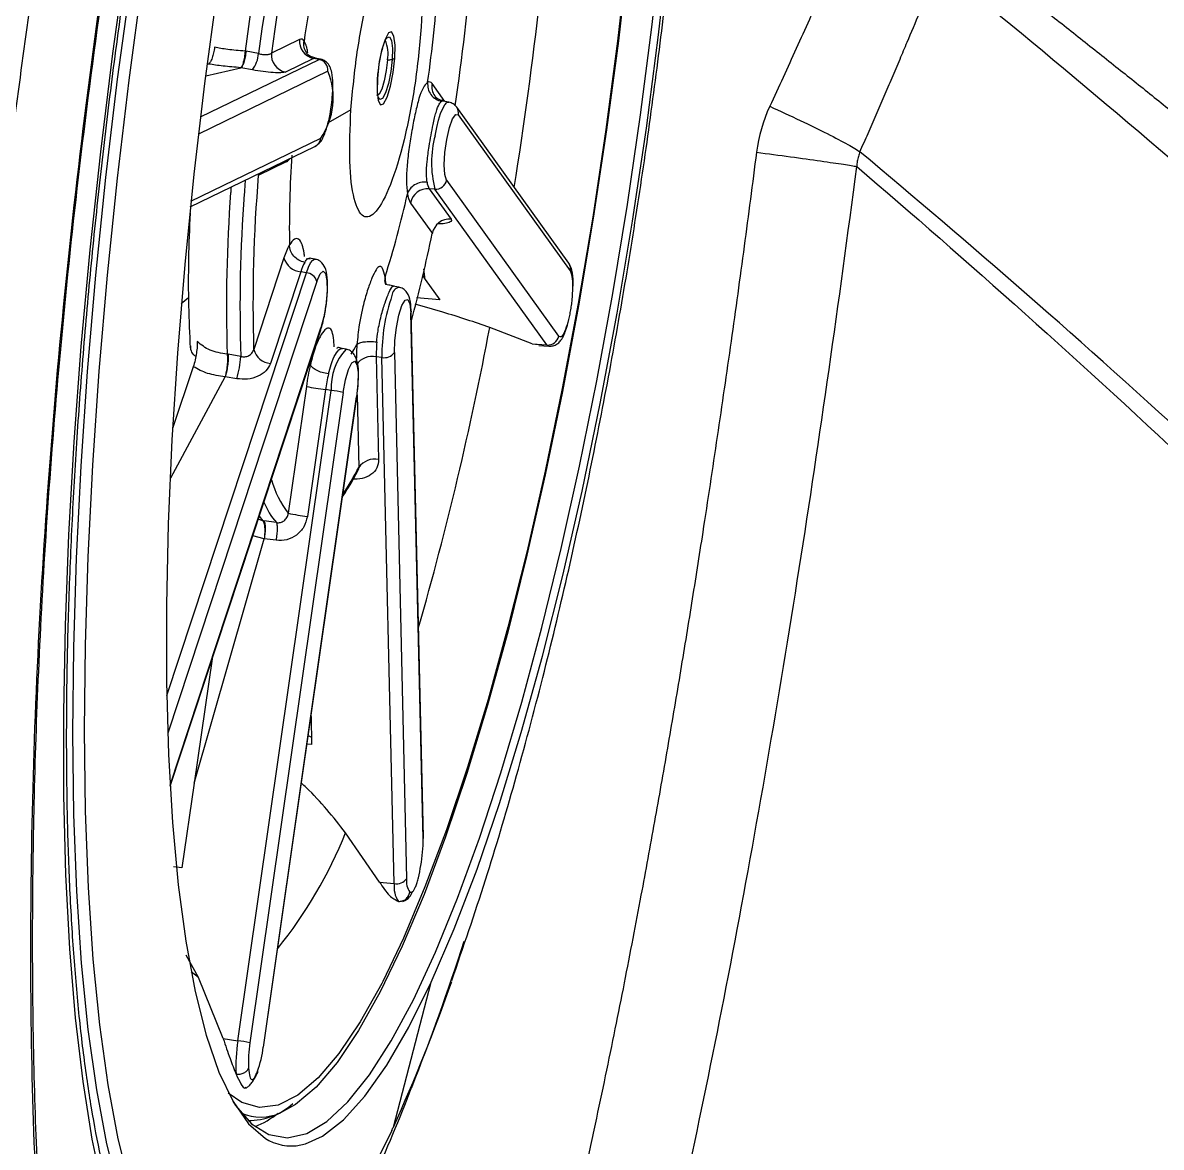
# Model space of a CAD drawing. Extents: x 525 to 613, y 487 to 635.
# Drawn here: x 534.446 to 536.536, y 549.286 to 551.351 of the extents above; entities that cross this region are included whole.
import ezdxf

# ---------------------------------------------------------------- set-up
doc = ezdxf.new("R2010")
doc.units = 0
doc.header["$MEASUREMENT"] = 0
doc.layers.add('1', color=4, linetype='Continuous')
doc.layers.add('STD TEST', color=3, linetype='Continuous')

# ---------------------------------------------------------------- blocks, each defined once
blk = doc.blocks.new('2023 VANGUARD')
at = {"layer": '1', "color": 3, "linetype": 'Continuous', "lineweight": 25}
for p, q in [((-34.0054, -41.3708), (-34.0571, -41.3958)), ((-33.8464, -41.3694), (-33.8464, -41.3693)), ((-34.1876, -41.5133), (-33.9696, -41.4076)), ((-34.1055, -41.3923), (-34.1036, -41.3925)), ((-34.0808, -41.3968), (-34.1036, -41.3925)), ((-33.9798, -41.4057), (-34.0315, -41.4308)), ((-33.9696, -41.4076), (-33.9798, -41.4057)), ((-33.9671, -41.4072), (-33.9772, -41.4053)), ((-33.9696, -41.4076), (-33.9671, -41.4072)), ((-33.9536, -41.4294), (-34.1913, -41.5447)), ((-34.1777, -41.4375), (-34.1134, -41.4228)), ((-34.1727, -41.4161), (-34.1755, -41.4172)), ((-34.0921, -41.4269), (-34.1134, -41.4228)), ((-33.7388, -41.4846), (-33.7622, -41.4521)), ((-33.7317, -41.4859), (-33.7418, -41.484)), ((-33.9113, -41.4999), (-33.9532, -41.524)), ((-33.5112, -41.7816), (-33.717, -41.4955)), ((-33.5081, -41.7957), (-33.7139, -41.5096)), ((-34.205, -41.6677), (-33.9667, -41.5521)), ((-34.2061, -41.6782), (-33.9772, -41.5673)), ((-34.0811, -41.6204), (-34.0294, -41.5953)), ((-34.0294, -41.5953), (-34.0289, -41.5924)), ((-34.0807, -41.6174), (-34.0811, -41.6204)), ((-33.7356, -41.6294), (-33.5298, -41.9155)), ((-33.7571, -41.6459), (-33.7674, -41.645)), ((-33.7674, -41.645), (-33.7273, -41.7009)), ((-33.5513, -41.932), (-33.7571, -41.6459)), ((-33.8018, -41.6714), (-33.7617, -41.7272)), ((-34.0341, -41.772), (-34.0897, -41.9404)), ((-33.9858, -41.7727), (-33.9936, -41.7742)), ((-33.9769, -41.7744), (-33.9877, -41.7723)), ((-34.2493, -42.5758), (-33.993, -41.7993)), ((-34.0033, -41.7975), (-34.0588, -41.9659)), ((-33.993, -41.7993), (-34.0033, -41.7975)), ((-33.7791, -41.8049), (-33.7748, -41.8115)), ((-33.7748, -41.8115), (-33.7776, -41.7923)), ((-33.9737, -41.8152), (-34.2474, -42.6447)), ((-33.8232, -41.8258), (-33.834, -41.8237)), ((-33.7748, -41.8115), (-33.7479, -41.8488)), ((-34.2094, -41.8455), (-34.2228, -41.8567)), ((-33.7479, -41.8488), (-33.7906, -41.8454)), ((-33.7786, -42.839), (-33.8012, -41.8729)), ((-33.778, -42.836), (-33.8006, -41.8699)), ((-34.2432, -42.7402), (-33.9662, -41.9007)), ((-34.2431, -42.7423), (-33.9666, -41.9043)), ((-33.5782, -41.9298), (-33.6562, -41.8999)), ((-33.5782, -41.9298), (-33.5661, -41.931)), ((-33.5782, -41.9298), (-33.5513, -41.932)), ((-34.1383, -41.9489), (-34.1364, -41.9491)), ((-34.1134, -41.9531), (-34.1364, -41.9491)), ((-33.9201, -41.9397), (-33.9309, -41.9376)), ((-33.9201, -41.9397), (-33.9196, -41.9398)), ((-33.8314, -41.9458), (-33.8089, -42.9119)), ((-33.5662, -41.9329), (-33.5478, -41.9343)), ((-34.2006, -41.9719), (-34.2388, -42.0856)), ((-33.987, -41.9662), (-33.9857, -41.9682)), ((-33.8543, -41.9548), (-33.8647, -41.9538)), ((-33.8647, -41.9538), (-33.8603, -42.1422)), ((-33.8317, -42.9209), (-33.8543, -41.9548)), ((-34.2419, -42.1757), (-34.1422, -41.9904)), ((-34.1207, -41.994), (-34.1422, -41.9904)), ((-33.993, -42.008), (-34.0264, -42.2409)), ((-33.9578, -42.014), (-33.9912, -42.2469)), ((-33.9475, -42.0154), (-33.9578, -42.014)), ((-34.1187, -43.2095), (-33.9475, -42.0154)), ((-33.9255, -42.0191), (-34.0967, -43.2132)), ((-34.072, -43.2215), (-33.9008, -42.0274)), ((-34.0716, -43.2217), (-33.9004, -42.0276)), ((-33.8999, -42.0237), (-33.8968, -42.1567)), ((-34.073, -42.2546), (-34.0813, -42.2519)), ((-34.0795, -42.2466), (-34.073, -42.2546)), ((-34.073, -42.2546), (-34.0712, -42.2549)), ((-34.048, -42.2582), (-34.0712, -42.2549)), ((-34.0703, -42.2878), (-34.0913, -42.2822)), ((-34.1993, -42.7365), (-34.0703, -42.2878)), ((-34.0486, -42.2907), (-34.0703, -42.2878)), ((-34.1659, -42.5084), (-34.1993, -42.7365)), ((-33.9845, -42.614), (-33.9833, -42.6655)), ((-33.9895, -42.6491), (-33.9894, -42.6491)), ((-33.9894, -42.6491), (-33.9836, -42.6522)), ((-33.9833, -42.6655), (-33.9918, -42.6648)), ((-34.1993, -42.7365), (-34.2217, -42.8923)), ((-33.8588, -42.9182), (-33.921, -42.8277)), ((-34.2217, -42.8923), (-34.2367, -42.8904)), ((-33.8588, -42.9182), (-33.8317, -42.9209)), ((-34.1909, -43.0933), (-34.2135, -43.0522)), ((-34.1909, -43.0933), (-34.2045, -43.0833)), ((-34.1457, -43.2058), (-34.1909, -43.0933)), ((-33.8333, -43.3681), (-33.7637, -43.1018)), ((-34.1457, -43.2058), (-34.1187, -43.2095))]:
    blk.add_line(p, q, dxfattribs=at)
at = {"layer": '1', "color": 3, "linetype": 'Continuous', "lineweight": 25, "flags": 128}
for points in [[(-34.1214, -40.1939), (-34.1602, -40.3519), (-34.1973, -40.5161), (-34.2324, -40.6856), (-34.2652, -40.8594), (-34.2958, -41.0365), (-34.3237, -41.2159), (-34.3489, -41.3965), (-34.3713, -41.5772), (-34.3906, -41.757), (-34.4069, -41.9349), (-34.4199, -42.1097), (-34.4297, -42.2806), (-34.4361, -42.4464), (-34.4391, -42.6062), (-34.4387, -42.7592), (-34.435, -42.9042), (-34.4278, -43.0407), (-34.4173, -43.1676), (-34.4036, -43.2843), (-34.3867, -43.3902), (-34.3667, -43.4845)], [(-34.3375, -43.4864), (-34.3593, -43.3992), (-34.378, -43.2998), (-34.3935, -43.1889), (-34.4057, -43.0671), (-34.4145, -42.9352), (-34.4199, -42.7941), (-34.4218, -42.6445), (-34.4202, -42.4874), (-34.4151, -42.3237), (-34.4066, -42.1545), (-34.3947, -41.9809), (-34.3795, -41.8038), (-34.361, -41.6243), (-34.3395, -41.4436), (-34.3149, -41.2628), (-34.2876, -41.083), (-34.2575, -40.9052), (-34.225, -40.7307), (-34.1902, -40.5604), (-34.1534, -40.3954), (-34.1147, -40.2367)], [(-34.3166, -43.4764), (-34.3383, -43.3897), (-34.3569, -43.2909), (-34.3723, -43.1807), (-34.3844, -43.0596), (-34.3932, -42.9285), (-34.3985, -42.7882), (-34.4004, -42.6395), (-34.3988, -42.4834), (-34.3938, -42.3207), (-34.3853, -42.1526), (-34.3735, -41.9799), (-34.3583, -41.8039), (-34.34, -41.6255), (-34.3186, -41.4459), (-34.2942, -41.2662), (-34.267, -41.0875), (-34.2371, -40.9108), (-34.2048, -40.7373), (-34.1703, -40.568), (-34.1336, -40.404), (-34.0952, -40.2463)], [(-34.1571, -41.2846), (-34.1799, -41.4516), (-34.1997, -41.6184), (-34.2164, -41.7839), (-34.2299, -41.9469), (-34.24, -42.1062), (-34.2467, -42.2607), (-34.2499, -42.4092), (-34.2497, -42.5507), (-34.246, -42.6842), (-34.2388, -42.8086), (-34.2282, -42.9232), (-34.2143, -43.027), (-34.1972, -43.1194), (-34.1769, -43.1996), (-34.1537, -43.2671), (-34.1277, -43.3214), (-34.0992, -43.3622), (-34.0682, -43.389), (-34.0617, -43.3927)], [(-33.7637, -43.1018), (-33.7215, -43.0043), (-33.6797, -42.8948), (-33.6386, -42.7742), (-33.5984, -42.6435), (-33.5595, -42.5035), (-33.5222, -42.3554), (-33.4867, -42.2003), (-33.4534, -42.0394), (-33.4225, -41.8738), (-33.3942, -41.7049), (-33.3687, -41.534), (-33.3462, -41.3623), (-33.3269, -41.1912), (-33.311, -41.0219), (-33.2986, -40.8557), (-33.2897, -40.694), (-33.2844, -40.5379), (-33.2828, -40.3886)], [(-34.1281, -43.3208), (-34.123, -43.3284), (-34.0935, -43.3621), (-34.0618, -43.382), (-34.0279, -43.388), (-33.9923, -43.3799), (-33.9552, -43.3578), (-33.9168, -43.3219), (-33.8773, -43.2725), (-33.8372, -43.2098), (-33.7966, -43.1344), (-33.7559, -43.0468), (-33.7154, -42.9477), (-33.6753, -42.8376), (-33.6359, -42.7175), (-33.5976, -42.5881), (-33.5605, -42.4505), (-33.525, -42.3056), (-33.4914, -42.1544), (-33.4597, -41.998), (-33.4304, -41.8376), (-33.4035, -41.6742), (-33.3794, -41.5092), (-33.3581, -41.3436), (-33.3398, -41.1786)], [(-33.3735, -40.8907), (-33.3859, -41.0493), (-33.4015, -41.2106), (-33.4202, -41.3735), (-33.4418, -41.5368), (-33.4663, -41.6993), (-33.4933, -41.8598), (-33.5228, -42.0171), (-33.5544, -42.1703), (-33.5881, -42.318), (-33.6234, -42.4594), (-33.6603, -42.5933), (-33.6984, -42.7188), (-33.7374, -42.835), (-33.777, -42.941), (-33.8171, -43.0361), (-33.8572, -43.1196), (-33.8971, -43.191), (-33.9366, -43.2496), (-33.9752, -43.295), (-34.0128, -43.327), (-34.0402, -43.3421)], [(-33.3753, -40.8959), (-33.3876, -41.0531), (-33.4031, -41.2129), (-33.4216, -41.3743), (-33.4431, -41.5361), (-33.4673, -41.697), (-33.4941, -41.8561), (-33.5232, -42.012), (-33.5546, -42.1637), (-33.5879, -42.3101), (-33.623, -42.4501), (-33.6595, -42.5828), (-33.6972, -42.7071), (-33.7359, -42.8222), (-33.7752, -42.9273), (-33.8148, -43.0215), (-33.8529, -43.1011)], [(-33.8307, -41.4051), (-33.8302, -41.3817), (-33.8322, -41.3647), (-33.8364, -41.3567), (-33.8422, -41.359), (-33.8486, -41.3712), (-33.8548, -41.3913), (-33.8597, -41.4165), (-33.8627, -41.4428)], [(-33.846, -41.3689), (-33.8454, -41.368), (-33.8404, -41.3661), (-33.8368, -41.3729), (-33.8351, -41.3874), (-33.8355, -41.4075)], [(-33.8442, -41.4085), (-33.8464, -41.4282), (-33.8501, -41.4471), (-33.8547, -41.4622), (-33.8596, -41.4713), (-33.8639, -41.473), (-33.8643, -41.4728)], [(-33.8627, -41.4428), (-33.8631, -41.4662), (-33.8611, -41.4832), (-33.8569, -41.4911), (-33.8511, -41.4889), (-33.8447, -41.4767), (-33.8385, -41.4565), (-33.8336, -41.4314), (-33.8307, -41.4051)], [(-33.8355, -41.4075), (-33.838, -41.43), (-33.8422, -41.4515), (-33.8475, -41.4688), (-33.853, -41.4791), (-33.858, -41.4811), (-33.8605, -41.4776)], [(-33.7568, -41.5476), (-33.7537, -41.5326), (-33.7503, -41.5189), (-33.7465, -41.5071), (-33.7426, -41.4976), (-33.7387, -41.4907), (-33.735, -41.4868), (-33.7317, -41.4859)], [(-33.7356, -41.6294), (-33.7388, -41.6192), (-33.7399, -41.6014), (-33.7387, -41.5788), (-33.7353, -41.5547), (-33.7304, -41.5329), (-33.7246, -41.5167), (-33.7188, -41.5085), (-33.7139, -41.5096)], [(-33.993, -41.7993), (-33.9891, -41.7889), (-33.9852, -41.7811), (-33.9814, -41.7762), (-33.9779, -41.7743), (-33.9769, -41.7744)], [(-33.9737, -41.8152), (-33.9678, -41.8014), (-33.9622, -41.7963), (-33.9578, -41.8005), (-33.9552, -41.8134), (-33.9549, -41.8332), (-33.9569, -41.8567), (-33.9608, -41.8804), (-33.9662, -41.9007)], [(-33.8314, -41.9458), (-33.8307, -41.9239), (-33.8278, -41.8999), (-33.8232, -41.8773), (-33.8175, -41.8595), (-33.8116, -41.8494), (-33.8064, -41.8484), (-33.8028, -41.8566), (-33.8012, -41.8729)], [(-33.8006, -41.8699), (-33.8006, -41.8707), (-33.8012, -41.8729)], [(-33.9666, -41.9043), (-33.9663, -41.9032), (-33.9662, -41.9007)], [(-33.5184, -41.9068), (-33.52, -41.9101), (-33.5215, -41.9128), (-33.5231, -41.9149), (-33.5246, -41.9164), (-33.526, -41.9172), (-33.5273, -41.9173), (-33.5286, -41.9167), (-33.5298, -41.9155)], [(-33.9109, -41.9486), (-33.9058, -41.9407), (-33.9002, -41.9312)], [(-33.9255, -42.0191), (-33.9211, -41.9959), (-33.9156, -41.9768), (-33.9097, -41.9648), (-33.9043, -41.9617), (-33.9003, -41.968), (-33.8982, -41.9826), (-33.8984, -42.0035), (-33.9008, -42.0274)], [(-33.9004, -42.0276), (-33.9004, -42.0276), (-33.9008, -42.0274)], [(-33.7786, -42.839), (-33.7781, -42.8368), (-33.778, -42.836)], [(-33.8529, -43.1011), (-33.8546, -43.1043), (-33.8941, -43.1749), (-33.9332, -43.233), (-33.9715, -43.278), (-34.0087, -43.3097), (-34.0447, -43.3279), (-34.079, -43.3323), (-34.1114, -43.3232)], [(-33.9945, -43.3989), (-33.9632, -43.3847), (-33.925, -43.3551), (-33.8856, -43.3116), (-33.8455, -43.2546), (-33.8047, -43.1845), (-33.7637, -43.1018)], [(-34.072, -43.2215), (-34.0716, -43.2217), (-34.0716, -43.2217)], [(-34.1114, -43.3232), (-34.1116, -43.323), (-34.1363, -43.3057)], [(-33.8362, -43.3742), (-33.8804, -43.463), (-33.9242, -43.5392), (-33.9676, -43.6024), (-34.0101, -43.6523), (-34.0516, -43.6884), (-34.0881, -43.7092)]]:
    blk.add_lwpolyline(points, dxfattribs=at)
at = {"layer": '1', "color": 3, "linetype": 'Continuous', "lineweight": 25}
for centre, radius, start, end in [((-41.6262, -40.3722), 8.115, 350.99415, 355.92091), ((-30.2445, -41.9048), 3.8949, 167.0579, 172.4398), ((-30.2203, -41.9081), 3.8942, 167.0418, 172.4558), ((-30.2827, -41.8997), 3.808, 167.101, 172.3966), ((-31.4338, -41.7455), 2.5902, 167.7482, 171.7495), ((-37.7133, -40.9008), 4.0372, 351.5702, 355.3905), ((-36.4391, -41.0725), 2.6953, 351.9543, 355.8506), ((-33.9735, -41.3742), 0.0321, 173.8552, 258.7216), ((-34.0029, -41.3763), 0.00613, 24.0207, 114.5812), ((-33.9019, -41.3966), 0.0589, 348.3085, 24.1416), ((-34.1383, -41.3923), 0.0577, 323.1602, 355.517), ((-34.0252, -41.3993), 0.0321, 173.8552, 258.7216), ((-33.9779, -41.4092), 0.00398, 80.2486, 118.0994), ((-33.9735, -41.4273), 0.0201, 353.8552, 78.7216), ((-33.8447, -41.3678), 0.0408, 270.7045, 283.0166), ((-33.8372, -41.3979), 0.00968, 279.7359, 312.2102), ((-34.0711, -41.4789), 0.1275, 324.9604, 22.8448), ((-33.7674, -41.4548), 0.00595, 27.499, 120.0012), ((-33.7333, -41.4575), 0.0294, 169.366, 215.6152), ((-33.7425, -41.4881), 0.00416, 80.8446, 121.6897), ((-33.732, -41.5062), 0.0184, 349.408, 35.5248), ((-33.9855, -41.5503), 0.0189, 296.1335, 354.3298), ((-33.5685, -41.5973), 0.1947, 165.2119, 194.442), ((-34.0384, -41.5798), 0.018, 300.2183, 326.5283), ((-32.075, -41.7178), 1.9493, 176.0494, 180.8878), ((-30.3969, -41.9107), 3.719, 175.6616, 176.0618), ((-31.2274, -41.8568), 2.8636, 175.2644, 181.6729), ((-33.7404, -41.6293), 0.0313, 186.5384, 210.3246), ((-33.7555, -41.6256), 0.0203, 265.5934, 349.2993), ((-31.2982, -41.8603), 2.8415, 175.7953, 181.7875), ((-30.4516, -41.9053), 3.6891, 175.9076, 176.0626), ((-31.2765, -41.8635), 2.8384, 175.7931, 181.8091), ((-35.4813, -41.2851), 1.7141, 342.2835, 347.556), ((-33.7645, -41.6496), 0.0432, 186.5347, 210.3229), ((-33.7699, -41.6774), 0.0325, 85.5934, 169.2993), ((-33.7298, -41.7332), 0.0325, 85.5934, 169.2993), ((-36.661, -41.1179), 2.9626, 344.9356, 348.131), ((-33.9054, -41.812), 0.1348, 151.6737, 162.7388), ((-34.0004, -41.7626), 0.035, 195.517, 265.3184), ((-33.9101, -41.8265), 0.0975, 151.6735, 162.7388), ((-33.5262, -41.7923), 0.0184, 349.3663, 35.5605), ((-33.9948, -41.8211), 0.0219, 15.517, 85.3184), ((-33.567, -41.8195), 0.0635, 353.9978, 22.0686), ((-33.9796, -41.8312), 0.1334, 4.864, 10.562), ((-33.8181, -41.8429), 0.0179, 106.6572, 175.0546), ((-33.5291, -41.9492), 0.3252, 160.625, 180.9855), ((-39.6118, -40.7781), 6.0602, 343.97515, 349.33318), ((-33.5096, -41.961), 0.3917, 175.6385, 181.0543), ((-33.5811, -41.9485), 0.2835, 175.6388, 181.0543), ((-33.5497, -41.9118), 0.0203, 265.5934, 349.2993), ((-34.056, -41.931), 0.035, 195.517, 265.3184), ((-33.8427, -42.0105), 0.1049, 137.5487, 182.6834), ((-33.8498, -41.9328), 0.0225, 258.3941, 324.8094), ((-33.5473, -41.9298), 0.00462, 209.0609, 263.8016), ((-34.2708, -41.9461), 0.1575, 342.2862, 357.4422), ((-33.4865, -42.0799), 0.5116, 167.3819, 171.9122), ((-33.8719, -41.9889), 0.0359, 78.3941, 144.8094), ((-33.5911, -42.0661), 0.3703, 167.3822, 171.9122), ((-33.9149, -41.6561), 0.3604, 257.4868, 263.1626), ((-33.9743, -42.239), 0.2252, 77.4868, 83.1626), ((-34.2835, -41.9614), 0.4331, 325.6185, 333.2019), ((-33.8675, -42.1774), 0.0359, 78.3941, 144.8094), ((-33.8812, -42.1293), 0.1831, 195.868, 217.5538), ((-33.9454, -42.1704), 0.1351, 201.7095, 220.5391), ((-33.9483, -41.889), 0.3604, 257.4868, 263.1626), ((-34.6903, -42.5195), 0.8287, 321.0707, 338.1699), ((-34.0431, -42.8414), 0.2645, 349.9056, 0.5171), ((-33.8272, -42.8989), 0.0225, 258.3941, 324.8094), ((-33.7732, -42.9167), 0.036, 172.2542, 213.9508), ((-33.7848, -42.9273), 0.0473, 172.2542, 213.9508), ((-37.7146, -41.742), 4.212, 338.3582, 342.239), ((-36.7267, -42.0532), 3.1782, 335.5614, 340.7574), ((-33.8155, -43.2566), 0.3069, 171.1723, 182.7276), ((-34.1455, -43.4331), 0.2252, 77.4868, 83.1626), ((-33.8662, -43.249), 0.2332, 171.1723, 182.7276), ((-34.2812, -43.1948), 0.2108, 340.3715, 352.7438), ((-34.0981, -43.2374), 0.1187, 269.062, 312.6175), ((-34.0768, -43.2596), 0.0902, 246.7548, 293.8827), ((-34.149, -43.2128), 0.1664, 291.7888, 308.802), ((-35.8144, -42.4521), 2.1826, 335.0073, 335.1858), ((-34.0206, -43.3141), 0.0887, 242.3884, 287.066)]:
    blk.add_arc(centre, radius, start, end, dxfattribs=at)
for points, knots in [([(-34.2042, -43.7282), (-34.2072, -43.7282), (-34.2176, -43.7282), (-34.2342, -43.7199), (-34.2581, -43.7008), (-34.2826, -43.6695), (-34.307, -43.6255), (-34.3301, -43.57), (-34.3515, -43.5028), (-34.3709, -43.4241), (-34.388, -43.3344), (-34.4026, -43.2341), (-34.4145, -43.1238), (-34.4236, -43.0042), (-34.4299, -42.8761), (-34.4331, -42.74), (-34.4334, -42.5969), (-34.4307, -42.4474), (-34.4249, -42.2925), (-34.4162, -42.1328), (-34.4046, -41.9694), (-34.3901, -41.803), (-34.3727, -41.6346), (-34.3527, -41.465), (-34.3301, -41.2952), (-34.305, -41.1261), (-34.2776, -40.9585), (-34.2479, -40.7934), (-34.2163, -40.6316), (-34.1827, -40.4741), (-34.1475, -40.3216), (-34.1108, -40.1749), (-34.0727, -40.035), (-34.0337, -39.9024), (-33.9937, -39.778), (-33.9532, -39.6624), (-33.913, -39.5583), (-33.8827, -39.4868), (-33.866, -39.4505), (-33.8623, -39.4423)], [0, 0, 0, 0, 0.011278, 0.040122, 0.066363, 0.094248, 0.121393, 0.148543, 0.175906, 0.203506, 0.231297, 0.259232, 0.28727, 0.315384, 0.343553, 0.371763, 0.400003, 0.428266, 0.456546, 0.484839, 0.513143, 0.541454, 0.56977, 0.598089, 0.626411, 0.654734, 0.683055, 0.711373, 0.739688, 0.767996, 0.796296, 0.824586, 0.852862, 0.88112, 0.909355, 0.937558, 0.965721, 0.992286, 1, 1, 1, 1]), ([(-33.7262, -43.0992), (-33.705, -43.0379), (-33.6641, -42.919), (-33.6092, -42.733), (-33.5592, -42.5471), (-33.514, -42.3594), (-33.4739, -42.1749), (-33.4379, -41.9921), (-33.4057, -41.81), (-33.377, -41.6281), (-33.3515, -41.4462), (-33.3294, -41.2643), (-33.3105, -41.0825), (-33.295, -40.9007), (-33.283, -40.7187), (-33.2747, -40.536), (-33.271, -40.383), (-33.2708, -40.2914), (-33.2707, -40.26)], [0, 0, 0, 0, 0.073458, 0.14233, 0.213707, 0.281081, 0.3458, 0.408774, 0.470607, 0.531738, 0.592511, 0.65323, 0.714113, 0.775437, 0.837544, 0.900857, 0.965941, 1, 1, 1, 1]), ([(-34.7956, -45.6191), (-34.7956, -45.5836), (-34.7955, -45.511), (-34.7949, -45.3998), (-34.7939, -45.2838), (-34.7924, -45.163), (-34.7903, -45.0374), (-34.7877, -44.9072), (-34.7843, -44.7723), (-34.7803, -44.6328), (-34.7755, -44.4888), (-34.7678, -44.2854), (-34.7559, -44.0238), (-34.7383, -43.7053), (-34.7174, -43.3861), (-34.6957, -43.101), (-34.6746, -42.8506), (-34.6549, -42.6353), (-34.6338, -42.4208), (-34.6114, -42.2073), (-34.5875, -41.9946), (-34.5623, -41.7829), (-34.5357, -41.572), (-34.5078, -41.362), (-34.4785, -41.153), (-34.448, -40.9448), (-34.4162, -40.7376), (-34.3938, -40.5998), (-34.3827, -40.531)], [0, 0, 0, 0, 0.020821, 0.042588, 0.065297, 0.088943, 0.113519, 0.139015, 0.165417, 0.192715, 0.22091, 0.250003, 0.312225, 0.374641, 0.437256, 0.500012, 0.542473, 0.584783, 0.626945, 0.66896, 0.710832, 0.752561, 0.794149, 0.835596, 0.876904, 0.918074, 0.959106, 1, 1, 1, 1]), ([(-34.2569, -40.6086), (-34.3042, -40.8523), (-34.3448, -41.0986), (-34.3959, -41.4716), (-34.4113, -41.5969), (-34.4385, -41.8472), (-34.4502, -41.9709), (-34.4797, -42.338), (-34.492, -42.5773), (-34.4995, -42.9279), (-34.5001, -43.0424), (-34.4977, -43.2637), (-34.4947, -43.371), (-34.4853, -43.579), (-34.4789, -43.6796), (-34.4627, -43.8739), (-34.4529, -43.9677), (-34.4193, -44.232), (-34.3911, -44.3881), (-34.341, -44.5915), (-34.3229, -44.6543), (-34.2848, -44.7668), (-34.2648, -44.8168), (-34.223, -44.9042), (-34.2012, -44.9417), (-34.1559, -45.0041), (-34.1323, -45.0291), (-34.06, -45.0832), (-34.0102, -45.0922), (-33.946, -45.0702), (-33.933, -45.0641), (-33.907, -45.0485), (-33.8938, -45.039), (-33.8542, -45.0054), (-33.828, -44.9765), (-33.7492, -44.8711), (-33.6968, -44.7759), (-33.5916, -44.5344), (-33.5405, -44.392), (-33.4657, -44.1486), (-33.441, -44.0624), (-33.4043, -43.9254), (-33.3921, -43.8783), (-33.3681, -43.7824), (-33.3562, -43.7336), (-33.2975, -43.4852), (-33.2529, -43.273), (-33.1884, -42.9348), (-33.1673, -42.818), (-33.1265, -42.5822), (-33.1069, -42.4629), (-33.0502, -42.1014), (-33.015, -41.8554), (-32.9825, -41.6041)], [0, 0, 0, 0, 0.0625, 0.0625, 0.09375, 0.09375, 0.125, 0.125, 0.1875, 0.1875, 0.21875, 0.21875, 0.25, 0.25, 0.28125, 0.28125, 0.3125, 0.3125, 0.375, 0.375, 0.40625, 0.40625, 0.4375, 0.4375, 0.46875, 0.46875, 0.5, 0.5, 0.5625, 0.5625, 0.578125, 0.578125, 0.59375, 0.59375, 0.625, 0.625, 0.6875, 0.6875, 0.75, 0.75, 0.78125, 0.78125, 0.796875, 0.796875, 0.8125, 0.8125, 0.875, 0.875, 0.90625, 0.90625, 0.9375, 0.9375, 1, 1, 1, 1]), ([(-34.2043, -44.8422), (-34.2083, -44.8385), (-34.2158, -44.8316), (-34.238, -44.7983), (-34.2688, -44.7397), (-34.3048, -44.6514), (-34.341, -44.5358), (-34.3724, -44.4105), (-34.3982, -44.285), (-34.4204, -44.1548), (-34.4381, -44.0294), (-34.4527, -43.9044), (-34.465, -43.7802), (-34.4766, -43.6332), (-34.4869, -43.4549), (-34.4943, -43.2399), (-34.4965, -43.0094), (-34.4934, -42.7695), (-34.4852, -42.527), (-34.4706, -42.2613), (-34.4481, -41.972), (-34.4166, -41.6595), (-34.3747, -41.3266), (-34.3221, -40.9754), (-34.2784, -40.7401), (-34.256, -40.619)], [0, 0, 0, 0, 0.0499822, 0.094001, 0.1319551, 0.1827518, 0.2303157, 0.2734235, 0.3097254, 0.3424884, 0.3782384, 0.4039323, 0.431153, 0.4625328, 0.4994208, 0.5418965, 0.5902046, 0.6304159, 0.6736548, 0.719842, 0.7692258, 0.8221614, 0.878326, 0.9374125, 1, 1, 1, 1]), ([(-32.9988, -41.1739), (-33.0028, -41.1831), (-33.0145, -41.2102), (-33.038, -41.2637), (-33.0655, -41.3257), (-33.0935, -41.3875), (-33.1177, -41.4407), (-33.134, -41.476), (-33.1422, -41.4936)], [0, 0, 0, 0, 0.085771, 0.252445, 0.499996, 0.666677, 0.833346, 1, 1, 1, 1]), ([(-32.8137, -41.1804), (-32.8022, -41.1893), (-32.7793, -41.2069), (-32.7448, -41.2336), (-32.7102, -41.2605), (-32.6756, -41.2874), (-32.641, -41.3146), (-32.6063, -41.3418), (-32.5717, -41.3692), (-32.537, -41.3967), (-32.492, -41.4325), (-32.4365, -41.4769), (-32.3703, -41.5304), (-32.3039, -41.5844), (-32.2373, -41.639), (-32.1925, -41.6761), (-32.1701, -41.6946)], [0, 0, 0, 0, 0.056929, 0.113515, 0.169757, 0.225655, 0.281209, 0.336418, 0.391284, 0.445805, 0.499982, 0.60194, 0.702919, 0.802922, 0.901949, 1, 1, 1, 1]), ([(-32.9766, -41.5773), (-32.9716, -41.566), (-32.9617, -41.5434), (-32.9469, -41.5093), (-32.9322, -41.4753), (-32.9175, -41.4411), (-32.9034, -41.408), (-32.8865, -41.3681), (-32.8668, -41.3213), (-32.8474, -41.2745), (-32.8356, -41.2459), (-32.8314, -41.2357)], [0, 0, 0, 0, 0.099838, 0.199771, 0.299785, 0.399866, 0.500002, 0.59067, 0.75, 0.910516, 1, 1, 1, 1]), ([(-34.1615, -41.3852), (-34.1617, -41.3869), (-34.1622, -41.3904), (-34.1637, -41.3973), (-34.166, -41.4055), (-34.1694, -41.4132), (-34.1716, -41.4151), (-34.1727, -41.4161)], [0, 0, 0, 0, 0.1021878, 0.2074826, 0.4360423, 0.6986997, 1, 1, 1, 1]), ([(-34.1055, -41.3923), (-34.1167, -41.3914), (-34.139, -41.3897), (-34.154, -41.3867), (-34.1615, -41.3852)], [0, 0, 0, 0, 0.505657, 1, 1, 1, 1]), ([(-33.9929, -41.3954), (-33.9946, -41.3921), (-33.9982, -41.3854), (-33.9976, -41.3778), (-33.9972, -41.3738)], [0, 0, 0, 0, 0.490317, 1, 1, 1, 1]), ([(-33.9905, -41.3952), (-33.991, -41.3921), (-33.9916, -41.3878), (-33.9931, -41.383), (-33.9948, -41.3782), (-33.9963, -41.3755), (-33.9972, -41.3738)], [0, 0, 0, 0, 0.296447, 0.411454, 0.640523, 1, 1, 1, 1]), ([(-33.8621, -41.4415), (-33.8617, -41.437), (-33.8608, -41.4253), (-33.8577, -41.4054), (-33.8532, -41.3866), (-33.8493, -41.3749), (-33.8466, -41.3696), (-33.8464, -41.3694), (-33.8464, -41.3694)], [0, 0, 0, 0, 0.145542, 0.377384, 0.611959, 0.799372, 0.934121, 1, 1, 1, 1]), ([(-34.1055, -41.3923), (-34.1058, -41.3961), (-34.1066, -41.4035), (-34.1087, -41.4132), (-34.1112, -41.4204), (-34.1127, -41.422), (-34.1134, -41.4228)], [0, 0, 0, 0, 0.247437, 0.494869, 0.744595, 1, 1, 1, 1]), ([(-34.1036, -41.3925), (-34.1042, -41.3963), (-34.1053, -41.4038), (-34.108, -41.4136), (-34.1108, -41.4206), (-34.1126, -41.4221), (-34.1134, -41.4228)], [0, 0, 0, 0, 0.2506484, 0.5008395, 0.7653415, 1, 1, 1, 1]), ([(-34.0808, -41.3968), (-34.0784, -41.3974), (-34.0747, -41.3982), (-34.0699, -41.3986), (-34.0664, -41.3987), (-34.0632, -41.3985), (-34.0605, -41.3979), (-34.0584, -41.3971), (-34.0576, -41.3963), (-34.0571, -41.3958)], [0, 0, 0, 0, 0.235018, 0.355415, 0.478052, 0.60341, 0.731933, 0.864013, 1, 1, 1, 1]), ([(-33.9768, -41.4046), (-33.9799, -41.404), (-33.9866, -41.4028), (-33.9914, -41.3976), (-33.9927, -41.3958), (-33.993, -41.3953)], [0, 0, 0, 0, 0.3807312, 0.8441591, 1, 1, 1, 1]), ([(-33.9477, -41.4951), (-33.9468, -41.4893), (-33.9447, -41.4745), (-33.944, -41.4515), (-33.9455, -41.4335), (-33.949, -41.4214), (-33.955, -41.413), (-33.9617, -41.408), (-33.9661, -41.4077), (-33.9672, -41.4076)], [0, 0, 0, 0, 0.148821, 0.375195, 0.615441, 0.765335, 0.873799, 0.967939, 1, 1, 1, 1]), ([(-34.1134, -41.4228), (-34.1246, -41.4219), (-34.1466, -41.4199), (-34.1641, -41.4174), (-34.1727, -41.4161)], [0, 0, 0, 0, 0.5079331, 1, 1, 1, 1]), ([(-34.0315, -41.4308), (-34.0337, -41.4313), (-34.0382, -41.4325), (-34.0534, -41.4321), (-34.0723, -41.4303), (-34.0855, -41.428), (-34.0921, -41.4269)], [0, 0, 0, 0, 0.251951, 0.502669, 0.752039, 1, 1, 1, 1]), ([(-33.8608, -41.4768), (-33.8609, -41.4767), (-33.8609, -41.4765), (-33.8618, -41.4728), (-33.8627, -41.4645), (-33.8628, -41.4532), (-33.8623, -41.4445), (-33.8621, -41.4415)], [0, 0, 0, 0, 0.1019423, 0.2750799, 0.5164709, 0.83048, 1, 1, 1, 1]), ([(-33.7704, -41.4497), (-33.7732, -41.4524), (-33.7786, -41.4575), (-33.7862, -41.4782), (-33.793, -41.5047), (-33.7972, -41.5264), (-33.801, -41.5478), (-33.8046, -41.5699), (-33.8083, -41.6017), (-33.8099, -41.632), (-33.8083, -41.6468), (-33.8075, -41.6545)], [0, 0, 0, 0, 0.137941, 0.264201, 0.386184, 0.507074, 0.513389, 0.626976, 0.746172, 0.868804, 1, 1, 1, 1]), ([(-33.7641, -41.5466), (-33.7628, -41.5399), (-33.76, -41.5242), (-33.755, -41.5036), (-33.7497, -41.4892), (-33.7462, -41.4859), (-33.7447, -41.4846)], [0, 0, 0, 0, 0.213316, 0.499971, 0.789786, 1, 1, 1, 1]), ([(-33.7416, -41.4832), (-33.7438, -41.4829), (-33.7499, -41.4823), (-33.7551, -41.4773), (-33.7568, -41.4752), (-33.7572, -41.4746)], [0, 0, 0, 0, 0.302884, 0.823249, 1, 1, 1, 1]), ([(-33.717, -41.4955), (-33.7189, -41.4931), (-33.7225, -41.4888), (-33.7286, -41.487), (-33.7313, -41.4862)], [0, 0, 0, 0, 0.541964, 1, 1, 1, 1]), ([(-33.9772, -41.5673), (-33.9737, -41.5647), (-33.9672, -41.5601), (-33.9607, -41.5485), (-33.9545, -41.5313), (-33.9495, -41.5101), (-33.948, -41.4983), (-33.9477, -41.4951)], [0, 0, 0, 0, 0.172078, 0.313807, 0.639351, 0.903211, 1, 1, 1, 1]), ([(-33.1422, -41.4936), (-33.1233, -41.5022), (-33.1043, -41.5111), (-33.0685, -41.5282), (-33.0516, -41.5364), (-33.0219, -41.5514), (-33.0091, -41.5581), (-32.9889, -41.5694), (-32.9814, -41.5739), (-32.9766, -41.5773)], [0, 0, 0, 0, 0.25, 0.25, 0.5, 0.5, 0.75, 0.75, 1, 1, 1, 1]), ([(-33.7715, -41.6328), (-33.7719, -41.6285), (-33.773, -41.6181), (-33.7716, -41.5954), (-33.7682, -41.5697), (-33.7653, -41.5535), (-33.7641, -41.5466)], [0, 0, 0, 0, 0.210244, 0.499872, 0.786861, 1, 1, 1, 1]), ([(-33.1665, -41.578), (-33.174, -41.6356), (-33.1891, -41.7516), (-33.2132, -41.9259), (-33.2386, -42.1012), (-33.2629, -42.2616), (-33.2859, -42.4076), (-33.3075, -42.5399), (-33.3302, -42.6736), (-33.3539, -42.8084), (-33.3752, -42.9246), (-33.3939, -43.023), (-33.4097, -43.1049), (-33.4266, -43.1891), (-33.4443, -43.2756), (-33.4631, -43.3641), (-33.4829, -43.4542), (-33.5, -43.5295), (-33.5145, -43.5915), (-33.5264, -43.6416), (-33.5398, -43.6962), (-33.5545, -43.7551), (-33.5727, -43.8255), (-33.5925, -43.8991), (-33.6091, -43.9585), (-33.6197, -43.9954), (-33.6256, -44.0154), (-33.6307, -44.0328), (-33.635, -44.0475), (-33.6502, -44.0979), (-33.6747, -44.1761), (-33.7105, -44.2812), (-33.7455, -44.3758), (-33.7862, -44.4758), (-33.8307, -44.5724), (-33.8797, -44.6627), (-33.937, -44.75), (-34.0026, -44.8225), (-34.0676, -44.862), (-34.123, -44.8708), (-34.1621, -44.8658), (-34.1847, -44.8519), (-34.1922, -44.8473)], [0, 0, 0, 0, 0.031319, 0.063018, 0.095102, 0.127575, 0.151955, 0.176941, 0.202534, 0.228738, 0.255555, 0.271472, 0.288145, 0.305576, 0.323766, 0.342716, 0.362429, 0.382905, 0.39324, 0.404827, 0.417668, 0.431764, 0.447117, 0.469371, 0.487431, 0.493479, 0.498854, 0.503555, 0.507583, 0.510937, 0.545185, 0.574557, 0.607273, 0.638603, 0.682202, 0.723943, 0.766177, 0.831122, 0.894198, 0.936603, 0.979084, 1, 1, 1, 1]), ([(-33.1665, -41.578), (-33.1455, -41.5808), (-33.1243, -41.5836), (-33.0842, -41.5891), (-33.0654, -41.5917), (-33.0323, -41.5964), (-33.0181, -41.5985), (-32.9958, -41.6019), (-32.9876, -41.6032), (-32.9825, -41.6041)], [0, 0, 0, 0, 0.25, 0.25, 0.5, 0.5, 0.75, 0.75, 1, 1, 1, 1]), ([(-32.9766, -41.5773), (-32.9771, -41.5787), (-32.9782, -41.5814), (-32.9796, -41.5857), (-32.9807, -41.5901), (-32.9816, -41.5947), (-32.9822, -41.5994), (-32.9824, -41.6025), (-32.9825, -41.6041)], [0, 0, 0, 0, 0.157324, 0.317681, 0.481634, 0.649697, 0.822343, 1, 1, 1, 1]), ([(-34.2065, -41.6898), (-34.2077, -41.7181), (-34.21, -41.7773), (-34.21, -41.8604), (-34.2075, -41.9118), (-34.2063, -41.937)], [0, 0, 0, 0, 0.3165256, 0.6640316, 1, 1, 1, 1]), ([(-33.7273, -41.7009), (-33.7268, -41.7024), (-33.726, -41.7055), (-33.735, -41.7084), (-33.7443, -41.7098), (-33.7508, -41.7095), (-33.7512, -41.7095)], [0, 0, 0, 0, 0.3293, 0.656988, 0.982916, 1, 1, 1, 1]), ([(-33.9967, -41.7694), (-33.9967, -41.7686), (-33.9967, -41.7663), (-33.9978, -41.7587), (-33.9992, -41.7515), (-34.0024, -41.7431), (-34.0048, -41.7395), (-34.0095, -41.7363), (-34.0153, -41.7359), (-34.021, -41.7438), (-34.024, -41.7481)], [0, 0, 0, 0, 0.020662, 0.062733, 0.258478, 0.284706, 0.493464, 0.518689, 0.736455, 1, 1, 1, 1]), ([(-33.7622, -41.7276), (-33.762, -41.7276), (-33.7613, -41.7275), (-33.7611, -41.7274), (-33.7615, -41.7273), (-33.7617, -41.7272)], [0, 0, 0, 0, 0.187282, 0.58772, 1, 1, 1, 1]), ([(-33.996, -41.7802), (-33.9942, -41.7775), (-33.9908, -41.7725), (-33.9876, -41.7734), (-33.9861, -41.7738)], [0, 0, 0, 0, 0.52827, 1, 1, 1, 1]), ([(-33.9666, -41.9043), (-33.9653, -41.9002), (-33.9618, -41.8887), (-33.9573, -41.8655), (-33.9542, -41.8378), (-33.954, -41.8125), (-33.9561, -41.7953), (-33.9619, -41.7829), (-33.9703, -41.7758), (-33.9752, -41.7751), (-33.9769, -41.7749)], [0, 0, 0, 0, 0.093393, 0.265737, 0.430132, 0.594067, 0.774145, 0.89679, 0.964957, 1, 1, 1, 1]), ([(-33.5032, -41.8239), (-33.5032, -41.8195), (-33.5034, -41.8063), (-33.5047, -41.7933), (-33.5097, -41.7844), (-33.5112, -41.7816)], [0, 0, 0, 0, 0.2589836, 0.7676044, 1, 1, 1, 1]), ([(-33.8485, -41.8068), (-33.8499, -41.8009), (-33.8522, -41.7915), (-33.8559, -41.7879), (-33.8597, -41.7875), (-33.8649, -41.7924), (-33.8702, -41.8032), (-33.8756, -41.8164), (-33.8813, -41.8324), (-33.8867, -41.8516), (-33.8893, -41.8628), (-33.89, -41.8657), (-33.8925, -41.8764), (-33.8969, -41.899), (-33.899, -41.9192), (-33.9002, -41.9312)], [0, 0, 0, 0, 0.1351, 0.217543, 0.260281, 0.381626, 0.501915, 0.509219, 0.622468, 0.742549, 0.743762, 0.752617, 0.776617, 0.866625, 1, 1, 1, 1]), ([(-33.8485, -41.8068), (-33.8491, -41.8102), (-33.85, -41.8152), (-33.8478, -41.8195), (-33.8471, -41.8209)], [0, 0, 0, 0, 0.6910721, 1, 1, 1, 1]), ([(-33.8319, -41.8241), (-33.8356, -41.8232), (-33.8429, -41.8215), (-33.8456, -41.8212), (-33.847, -41.8211)], [0, 0, 0, 0, 0.509196, 1, 1, 1, 1]), ([(-33.8431, -41.8401), (-33.8415, -41.8364), (-33.8377, -41.828), (-33.8341, -41.8227), (-33.8325, -41.8245), (-33.8322, -41.8248)], [0, 0, 0, 0, 0.384217, 0.900528, 1, 1, 1, 1]), ([(-33.8006, -41.8699), (-33.8008, -41.8657), (-33.8014, -41.854), (-33.8036, -41.8425), (-33.8108, -41.8319), (-33.8175, -41.8268), (-33.822, -41.8264), (-33.8232, -41.8262)], [0, 0, 0, 0, 0.215922, 0.611484, 0.785243, 0.940435, 1, 1, 1, 1]), ([(-33.5184, -41.9068), (-33.5163, -41.9016), (-33.5133, -41.8942), (-33.5099, -41.8805), (-33.5078, -41.8701), (-33.5061, -41.8593), (-33.5044, -41.8441), (-33.504, -41.8335), (-33.5038, -41.8262)], [0, 0, 0, 0, 0.271453, 0.389532, 0.509236, 0.625997, 0.741669, 1, 1, 1, 1]), ([(-33.8639, -41.927), (-33.8632, -41.9202), (-33.8615, -41.9041), (-33.856, -41.8783), (-33.8491, -41.8552), (-33.8449, -41.8446), (-33.8431, -41.8401)], [0, 0, 0, 0, 0.210244, 0.499872, 0.786861, 1, 1, 1, 1]), ([(-33.6562, -41.8999), (-33.684, -41.8903), (-33.7267, -41.8757), (-33.7763, -41.8621), (-33.7935, -41.8573)], [0, 0, 0, 0, 0.652283, 1, 1, 1, 1]), ([(-33.5209, -41.9146), (-33.5183, -41.9089), (-33.5147, -41.9006), (-33.5121, -41.889), (-33.5113, -41.8855)], [0, 0, 0, 0, 0.695663, 1, 1, 1, 1]), ([(-33.9422, -41.9352), (-33.9422, -41.9336), (-33.9422, -41.9303), (-33.9425, -41.9266), (-33.9432, -41.9174), (-33.9453, -41.906), (-33.9494, -41.9011), (-33.954, -41.9007), (-33.9594, -41.9035), (-33.968, -41.9157), (-33.9777, -41.9374), (-33.983, -41.9577), (-33.9857, -41.9682)], [0, 0, 0, 0, 0.027199, 0.06, 0.078899, 0.231597, 0.382938, 0.410634, 0.533564, 0.682072, 0.835063, 1, 1, 1, 1]), ([(-33.5212, -41.9145), (-33.5206, -41.9139), (-33.5187, -41.9118), (-33.5185, -41.9089), (-33.5184, -41.9068)], [0, 0, 0, 0, 0.278122, 1, 1, 1, 1]), ([(-34.1933, -41.9258), (-34.1932, -41.9273), (-34.1932, -41.9301), (-34.1936, -41.9371), (-34.1948, -41.9473), (-34.1973, -41.9604), (-34.1995, -41.9679), (-34.2006, -41.9719)], [0, 0, 0, 0, 0.1021878, 0.2074826, 0.4360423, 0.6986997, 1, 1, 1, 1]), ([(-34.1383, -41.9489), (-34.1494, -41.9471), (-34.1714, -41.9436), (-34.186, -41.9317), (-34.1933, -41.9258)], [0, 0, 0, 0, 0.505657, 1, 1, 1, 1]), ([(-33.5474, -41.934), (-33.5448, -41.934), (-33.5393, -41.9341), (-33.5322, -41.9302), (-33.5262, -41.9245), (-33.5224, -41.9185), (-33.5202, -41.9138), (-33.5195, -41.9122)], [0, 0, 0, 0, 0.173711, 0.360295, 0.56053, 0.852075, 1, 1, 1, 1]), ([(-34.206, -41.9334), (-34.206, -41.9356), (-34.2057, -41.9418), (-34.2023, -41.9486), (-34.1977, -41.9518), (-34.196, -41.953)], [0, 0, 0, 0, 0.256693, 0.731299, 1, 1, 1, 1]), ([(-34.1383, -41.9489), (-34.1381, -41.9521), (-34.1377, -41.9584), (-34.1383, -41.9699), (-34.14, -41.9813), (-34.1415, -41.9873), (-34.1422, -41.9904)], [0, 0, 0, 0, 0.247437, 0.494869, 0.744595, 1, 1, 1, 1]), ([(-34.1364, -41.9491), (-34.1364, -41.9523), (-34.1364, -41.9587), (-34.1376, -41.9704), (-34.1396, -41.9817), (-34.1414, -41.9876), (-34.1422, -41.9904)], [0, 0, 0, 0, 0.250648, 0.500839, 0.765342, 1, 1, 1, 1]), ([(-34.1134, -41.9531), (-34.111, -41.9535), (-34.1072, -41.954), (-34.1023, -41.953), (-34.0988, -41.9516), (-34.0956, -41.9496), (-34.093, -41.947), (-34.0908, -41.9439), (-34.0901, -41.9416), (-34.0897, -41.9404)], [0, 0, 0, 0, 0.235018, 0.355415, 0.478052, 0.60341, 0.731933, 0.864013, 1, 1, 1, 1]), ([(-33.9525, -41.9852), (-33.951, -41.9791), (-33.9472, -41.9648), (-33.9396, -41.9482), (-33.932, -41.9386), (-33.9283, -41.9385), (-33.9268, -41.9384)], [0, 0, 0, 0, 0.210244, 0.499872, 0.786861, 1, 1, 1, 1]), ([(-33.927, -41.9384), (-33.9303, -41.9373), (-33.9353, -41.9357), (-33.937, -41.9379), (-33.9376, -41.9387)], [0, 0, 0, 0, 0.641137, 1, 1, 1, 1]), ([(-33.8991, -41.9658), (-33.9, -41.9617), (-33.9015, -41.9548), (-33.9074, -41.9461), (-33.9142, -41.9408), (-33.9188, -41.9403), (-33.9201, -41.9402)], [0, 0, 0, 0, 0.401713, 0.671239, 0.904591, 1, 1, 1, 1]), ([(-34.1422, -41.9904), (-34.1533, -41.9888), (-34.1751, -41.9858), (-34.1922, -41.9765), (-34.2006, -41.9719)], [0, 0, 0, 0, 0.5079331, 1, 1, 1, 1]), ([(-34.0588, -41.9659), (-34.0612, -41.9706), (-34.0659, -41.98), (-34.0814, -41.9902), (-34.1007, -41.9958), (-34.1141, -41.9946), (-34.1207, -41.994)], [0, 0, 0, 0, 0.251951, 0.502669, 0.752039, 1, 1, 1, 1]), ([(-33.9004, -42.0276), (-33.8998, -42.0226), (-33.898, -42.0088), (-33.8972, -41.9868), (-33.8972, -41.9721), (-33.8991, -41.966), (-33.8991, -41.9658)], [0, 0, 0, 0, 0.215327, 0.589328, 0.988604, 1, 1, 1, 1]), ([(-33.9272, -42.2117), (-33.9194, -42.1997), (-33.9092, -42.184), (-33.8991, -42.1643), (-33.8966, -42.1596)], [0, 0, 0, 0, 0.760077, 1, 1, 1, 1]), ([(-33.8603, -42.1422), (-33.8609, -42.1475), (-33.8621, -42.1582), (-33.8735, -42.1706), (-33.8899, -42.1784), (-33.903, -42.1782), (-33.9096, -42.1781)], [0, 0, 0, 0, 0.251953, 0.502672, 0.752044, 1, 1, 1, 1]), ([(-33.8994, -42.1641), (-33.8989, -42.1635), (-33.8977, -42.162), (-33.8968, -42.1595), (-33.8968, -42.1576), (-33.8968, -42.1567)], [0, 0, 0, 0, 0.2952923, 0.6425115, 1, 1, 1, 1]), ([(-34.048, -42.2582), (-34.0456, -42.2583), (-34.0418, -42.2585), (-34.0371, -42.2568), (-34.0338, -42.2548), (-34.031, -42.2521), (-34.0287, -42.2488), (-34.027, -42.245), (-34.0266, -42.2423), (-34.0264, -42.2409)], [0, 0, 0, 0, 0.235019, 0.355417, 0.478054, 0.603412, 0.731934, 0.864014, 1, 1, 1, 1]), ([(-34.073, -42.2546), (-34.0723, -42.2558), (-34.0707, -42.2581), (-34.0694, -42.266), (-34.0693, -42.2762), (-34.0699, -42.2839), (-34.0703, -42.2878)], [0, 0, 0, 0, 0.247437, 0.49487, 0.744595, 1, 1, 1, 1]), ([(-34.0712, -42.2549), (-34.0707, -42.2556), (-34.0699, -42.257), (-34.0691, -42.2611), (-34.0686, -42.2674), (-34.0688, -42.2767), (-34.0698, -42.2842), (-34.0703, -42.2878)], [0, 0, 0, 0, 0.181756, 0.326049, 0.501529, 0.765817, 1, 1, 1, 1]), ([(-33.9912, -42.2469), (-33.9929, -42.2535), (-33.9963, -42.2666), (-34.0104, -42.2819), (-34.0287, -42.2913), (-34.042, -42.2909), (-34.0486, -42.2907)], [0, 0, 0, 0, 0.251953, 0.502672, 0.752044, 1, 1, 1, 1]), ([(-33.921, -42.8277), (-33.9435, -42.7991), (-33.9684, -42.7674), (-33.9991, -42.7393), (-34.0021, -42.7366)], [0, 0, 0, 0, 0.90398, 1, 1, 1, 1]), ([(-33.8031, -42.9368), (-33.8013, -42.9371), (-33.7988, -42.9376), (-33.795, -42.9323), (-33.7923, -42.9265), (-33.7897, -42.9192), (-33.7862, -42.9068), (-33.7841, -42.8955), (-33.7827, -42.8878)], [0, 0, 0, 0, 0.271453, 0.389532, 0.509236, 0.625997, 0.741669, 1, 1, 1, 1]), ([(-33.8588, -42.9182), (-33.8526, -42.9274), (-33.8409, -42.9452), (-33.8295, -42.951), (-33.8241, -42.9538)], [0, 0, 0, 0, 0.5227238, 1, 1, 1, 1]), ([(-33.8156, -42.9537), (-33.8112, -42.9518), (-33.8042, -42.9487), (-33.7996, -42.9392), (-33.7978, -42.9356)], [0, 0, 0, 0, 0.619897, 1, 1, 1, 1]), ([(-34.1457, -43.2058), (-34.1415, -43.2182), (-34.1335, -43.2421), (-34.1257, -43.2618), (-34.122, -43.2712)], [0, 0, 0, 0, 0.5227238, 1, 1, 1, 1]), ([(-34.0992, -43.2601), (-34.0986, -43.2658), (-34.0978, -43.2739), (-34.0954, -43.2795), (-34.0933, -43.2811), (-34.091, -43.2806), (-34.0874, -43.2768), (-34.0846, -43.2702), (-34.0826, -43.2657)], [0, 0, 0, 0, 0.271453, 0.389532, 0.509236, 0.625997, 0.741669, 1, 1, 1, 1]), ([(-34.0826, -43.2657), (-34.0827, -43.2676), (-34.0828, -43.2703), (-34.0846, -43.2721), (-34.085, -43.2726)], [0, 0, 0, 0, 0.745497, 1, 1, 1, 1]), ([(-34.122, -43.2712), (-34.119, -43.2774), (-34.1131, -43.2901), (-34.1068, -43.2983), (-34.1049, -43.2958), (-34.1044, -43.2951)], [0, 0, 0, 0, 0.416651, 0.846746, 1, 1, 1, 1]), ([(-34.1042, -43.2965), (-34.1025, -43.2956), (-34.0991, -43.2938), (-34.0943, -43.2884), (-34.0894, -43.2816), (-34.0863, -43.2757), (-34.0848, -43.2728)], [0, 0, 0, 0, 0.265608, 0.521348, 0.766288, 1, 1, 1, 1]), ([(-33.8832, -43.4894), (-33.8829, -43.4887), (-33.8551, -43.432), (-33.8269, -43.3663), (-33.8015, -43.2994), (-33.7982, -43.2907)], [0, 0, 0, 0, 0.0109036, 0.8712181, 1, 1, 1, 1])]:
    blk.add_open_spline(points, degree=3, knots=knots, dxfattribs=at)
for points in [[(-33.9113, -41.4999), (-33.9079, -41.4645), (-33.9013, -41.3936), (-33.8803, -41.2888), (-33.8549, -41.2053), (-33.8281, -41.155), (-33.8042, -41.1456), (-33.7868, -41.1788), (-33.7779, -41.2484), (-33.7807, -41.3148), (-33.782, -41.3479)], [(-32.8314, -41.2357), (-32.6328, -41.3968), (-32.4224, -41.5733), (-32.1983, -41.7707)], [(-33.782, -41.3479), (-33.7854, -41.3834), (-33.792, -41.4543), (-33.813, -41.5591), (-33.8384, -41.6425), (-33.8652, -41.6929), (-33.8892, -41.7023), (-33.9065, -41.6691), (-33.9154, -41.5994), (-33.9126, -41.5331), (-33.9113, -41.4999)], [(-33.7704, -41.4497), (-33.7704, -41.4537), (-33.7703, -41.4616), (-33.7648, -41.4726), (-33.756, -41.4811), (-33.7484, -41.4834), (-33.7447, -41.4846)], [(-33.1422, -41.4936), (-33.1546, -41.5205), (-33.1627, -41.5487), (-33.1665, -41.578)], [(-32.3446, -42.1312), (-32.5678, -41.9255), (-32.7787, -41.7428), (-32.9766, -41.5773)], [(-32.9825, -41.6041), (-32.7827, -41.7752), (-32.5696, -41.9641), (-32.3443, -42.1773)], [(-33.7715, -41.6328), (-33.7755, -41.6328), (-33.7834, -41.6328), (-33.7946, -41.6375), (-33.8035, -41.6449), (-33.8061, -41.6513), (-33.8075, -41.6545)], [(-33.996, -41.7802), (-33.9998, -41.7791), (-34.0074, -41.7769), (-34.0168, -41.769), (-34.0231, -41.759), (-34.0237, -41.7517), (-34.024, -41.7481)], [(-33.8639, -41.927), (-33.8679, -41.9266), (-33.8759, -41.9259), (-33.8871, -41.9266), (-33.8961, -41.9283), (-33.8988, -41.9303), (-33.9002, -41.9312)], [(-33.9525, -41.9852), (-33.9565, -41.9844), (-33.9643, -41.9828), (-33.9748, -41.9785), (-33.9828, -41.9733), (-33.9847, -41.9699), (-33.9857, -41.9682)], [(-34.048, -42.2582), (-34.0476, -42.2593), (-34.0468, -42.2616), (-34.0466, -42.2694), (-34.0471, -42.2794), (-34.0481, -42.287), (-34.0486, -42.2907)], [(-33.8241, -42.9538), (-33.8216, -42.9537), (-33.8167, -42.9535), (-33.8101, -42.9498), (-33.805, -42.9441), (-33.8037, -42.9392), (-33.8031, -42.9368)], [(-34.122, -43.2712), (-34.1195, -43.2712), (-34.1145, -43.2713), (-34.1074, -43.2689), (-34.1018, -43.2651), (-34.1001, -43.2618), (-34.0992, -43.2601)]]:
    blk.add_open_spline(points, degree=3, dxfattribs=at)
blk = doc.blocks.new('2026 Vanguard')
at = {"layer": 'STD TEST', "color": 1}
blk.add_blockref('2023 VANGUARD', (44.1613, 88.209), dxfattribs=at)

msp = doc.modelspace()

# ---------------------------------------------------------------- block references
at = {"layer": '1'}
msp.add_blockref('2026 Vanguard', (524.7985, 504.4821), dxfattribs=at)

doc.saveas('drawing.dxf')
